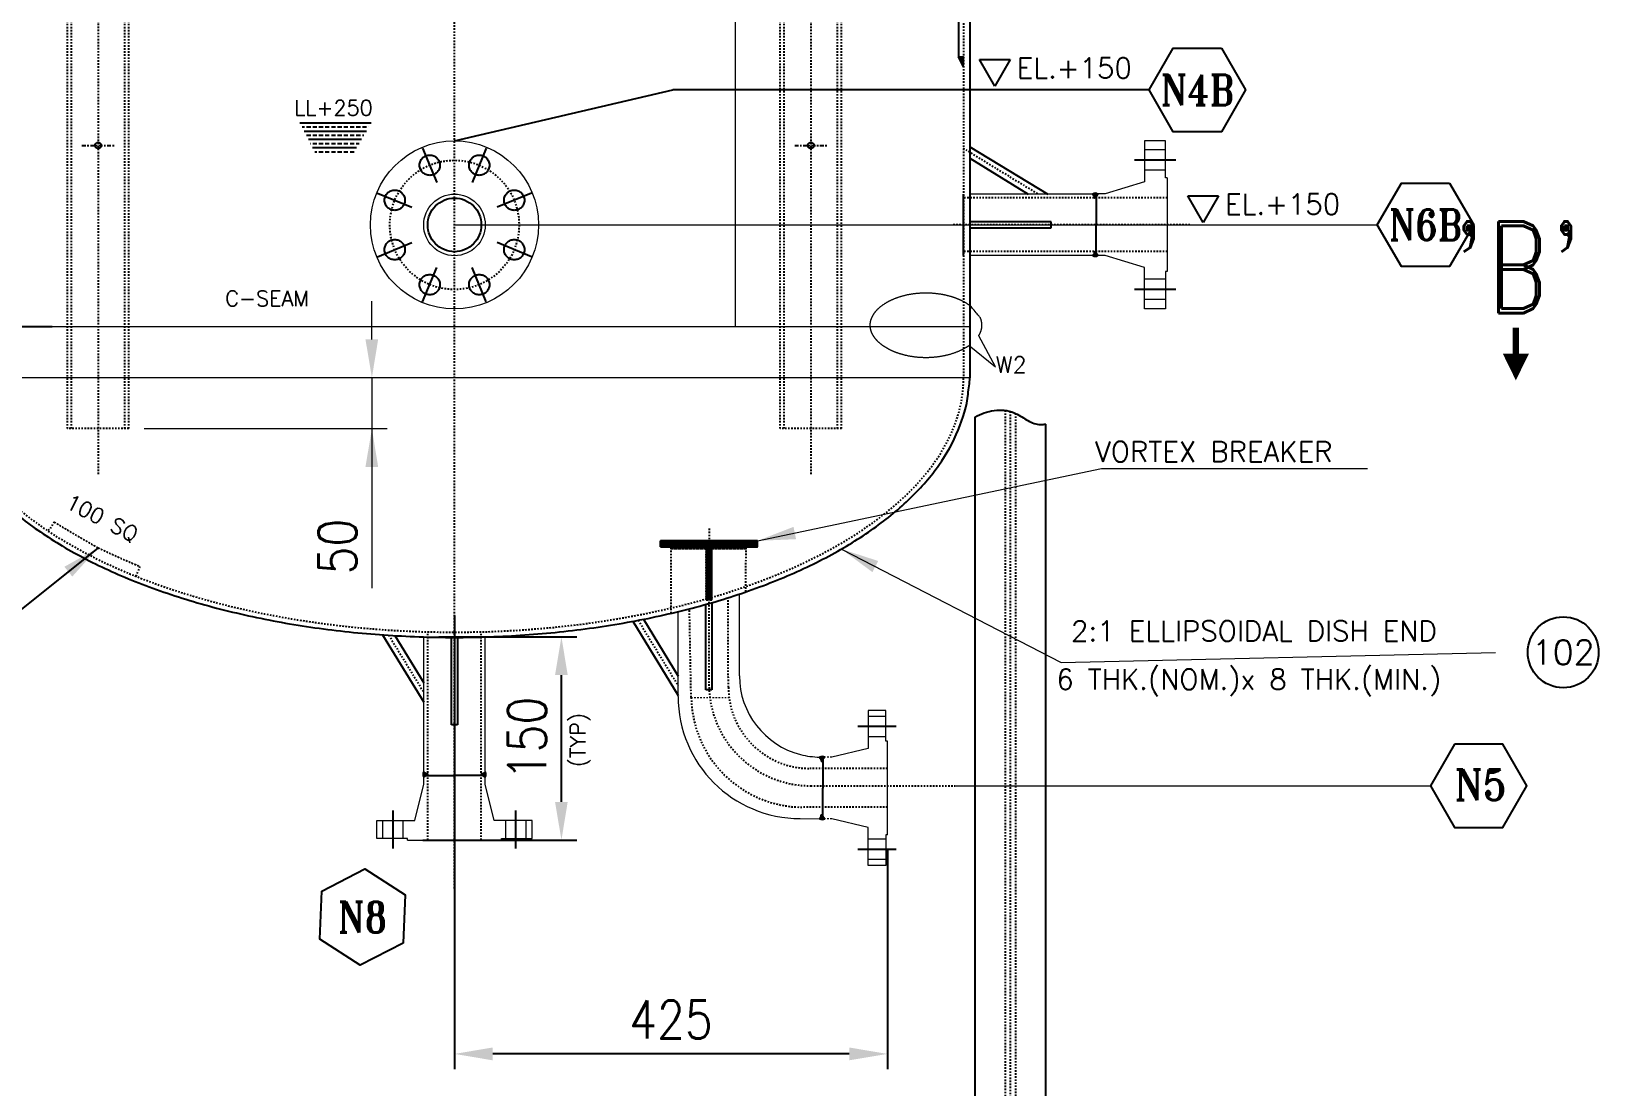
# Model space of a CAD drawing. Header units: inches. Extents: x -100737 to -99065, y -38026 to -37432.
# Drawn here: x -100606.1 to -100503.5, y -37690 to -37620.9 of the extents above; entities that cross this region are included whole.
import ezdxf
from ezdxf.enums import TextEntityAlignment as Align

# ---------------------------------------------------------------- set-up
doc = ezdxf.new("R2010")
doc.units = ezdxf.units.IN
doc.header["$LTSCALE"] = 200
doc.header["$MEASUREMENT"] = 0
for name, pattern in [('CENTER', [2, 1.25, -0.25, 0.25, -0.25]), ('CENTER2', [1.125, 0.75, -0.125, 0.125, -0.125]), ('DASHED', [0.75, 0.5, -0.25]), ('HIDDEN', [0.375, 0.25, -0.125]), ('PHANTOM2', [1.25, 0.625, -0.125, 0.125, -0.125, 0.125, -0.125])]:
    doc.linetypes.add(name, pattern=pattern)
for name, color, linetype, lineweight in [('1 (CEN)', 1, 'CENTER2', 9), ('AM_5', 3, 'Continuous', 15), ('EQUIPMENT', 4, 'Continuous', 13), ('Hidden Line', 3, 'HIDDEN', 9), ('OBJECT', 7, 'Continuous', 18), ('SEAM JOINT1', 4, 'SEAM', 13)]:
    doc.layers.add(name, color=color, linetype=linetype, lineweight=lineweight)
for name, color, linetype in [('CEN', 3, 'CENTER'), ('CENTER', 1, 'CENTER'), ('DIMENSION', 8, 'Continuous'), ('text', 3, 'Continuous'), ('WELD', 5, 'Continuous')]:
    doc.layers.add(name, color=color, linetype=linetype)
doc.styles.add('ROMAND', font='romand.shx', dxfattribs={"width": 0.8})
doc.styles.add('ROMANS', font='romans.shx', dxfattribs={"width": 0.85})
doc.styles.add('ROMANT', font='romant.shx')
doc.styles.add('RS', font='ROMANS.shx', dxfattribs={"width": 0.8})
doc.styles.get("Standard").update_dxf_attribs({"font": 'romans.shx'})
doc.linetypes.add('SEAM', pattern='A,2,["X",Standard,S=1,R=0,X=0,Y=-0.5],2', length=4)
doc.linetypes.add('SEAM LINE', pattern='A,0.5,-0.2,["X",Standard,S=0.1,R=0,X=-0.1,Y=-0.05],-0.2', length=0.9)
doc.dimstyles.new('VEP-8', dxfattribs={"dimscale": 0, "dimtxt": 2.5, "dimasz": 2.5, "dimexe": 1, "dimexo": 1, "dimgap": 1, "dimtad": 1, "dimdec": 0, "dimlfac": 15, "dimzin": 9, "dimdsep": 46, "dimtxsty": 'ROMANS', "dimcen": 0, "dimclrd": 256, "dimclre": 256, "dimclrt": 3, "dimadec": 0, "dimazin": 2, "dimtfac": 1, "dimtdec": 1, "dimtmove": 0, "dimatfit": 3, "dimfxl": 1, "dimlwd": -1, "dimlwe": -1, "dimarcsym": 1})
doc.dimstyles.new('VEP-8$0', dxfattribs={"dimscale": 0, "dimtxt": 2.5, "dimasz": 2.5, "dimexe": 1, "dimexo": 1, "dimgap": 1, "dimtad": 1, "dimdec": 0, "dimlfac": 15, "dimzin": 9, "dimdsep": 46, "dimtxsty": 'ROMANS', "dimcen": 0, "dimclrd": 256, "dimclre": 256, "dimclrt": 3, "dimadec": 0, "dimazin": 2, "dimtfac": 1, "dimtdec": 1, "dimtmove": 0, "dimatfit": 3, "dimfxl": 1, "dimlwd": -1, "dimlwe": -1, "dimarcsym": 1})
pattern_1 = [(45, (-570.097801, 8.116019), (-0.000883883476483, 0.000883883476483), [])]

# ---------------------------------------------------------------- blocks, each defined once
blk = doc.blocks.new('A$C32f367a6')
at = {"layer": 'text'}
for p, q in [((-18.1, 31.4), (18.1, 31.4)), ((0, 0), (-18.1, 31.4)), ((18.1, 31.4), (0, 0))]:
    blk.add_line(p, q, dxfattribs=at)
blk = doc.blocks.new('*D106')
at = {"layer": 'Defpoints', "color": 0, "transparency": 16777216}
for p in [(-100580.38, -37660.51), (-100571.36, -37660.51), (-100581.43, -37673.81)]:
    blk.add_point(p, dxfattribs=at)
at = {"layer": 'DIMENSION', "transparency": 16777216}
for p, q in [((-100579.38, -37660.51), (-100570.36, -37660.51)), ((-100571.36, -37671.31), (-100571.36, -37663.01)), ((-100580.43, -37673.81), (-100570.36, -37673.81))]:
    blk.add_line(p, q, dxfattribs=at)
for points in [[(-100570.95, -37663.01), (-100571.78, -37663.01), (-100571.36, -37660.51)], [(-100571.78, -37671.31), (-100570.95, -37671.31), (-100571.36, -37673.81)]]:
    blk.add_solid(points, dxfattribs=at)
at = {"layer": 'DIMENSION', "color": 3, "linetype": 'DASHED', "ltscale": 10, "transparency": 16777216, "insert": (-100573.61, -37667.16), "char_height": 2.5, "attachment_point": 5, "rotation": 90, "style": 'ROMANS', "bg_fill": 3, "box_fill_scale": 1.25, "bg_fill_color": 256, "bg_fill_true_color": 13158600, "bg_fill_transparency": 0}
blk.add_mtext('150', dxfattribs=at)
blk = doc.blocks.new('*U43')
at = {"layer": 'DIMENSION', "linetype": 'DASHED', "ltscale": 10}
h = blk.add_hatch(dxfattribs=at)
h.set_pattern_fill('ANSI31', color=256, scale=0.01, angle=89.9808)
h.set_pattern_definition([(134.9808394795, (-37629.4250236, 100004.273062), (-0.000884179010212, -0.000883587843907), [])])
h.paths.add_polyline_path([(0, -0.09, 1), (0.03, -0.09), (0.03, 0), (0, 0)])
h.paths.add_polyline_path([(0.03, 0.25, 1), (0, 0.25), (0, 0.16), (0.03, 0.16)])
at = {"layer": 'DIMENSION', "color": 0, "linetype": 'DASHED', "ltscale": 10}
for p, q in [((0, 0.25), (0, 0.16)), ((0, 0), (0, -0.09)), ((0.03, 0.16), (0.03, 0.25)), ((0.03, -0.09), (0.03, 0))]:
    blk.add_line(p, q, dxfattribs=at)
for centre, start, end in [((0.02, 0.25), 359.9808, 179.9808), ((0.02, -0.09), 179.9808, 359.9808)]:
    blk.add_arc(centre, 0.0167, start, end, dxfattribs=at)
blk = doc.blocks.new('*U45')
at = {"layer": 'DIMENSION', "color": 0, "linetype": 'ByBlock', "lineweight": -2, "rotation": 270.0191605204988}
for p in [(-100561.78, -37654.75), (-100561.78, -37654.8), (-100561.78, -37654.85), (-100561.78, -37654.9), (-100561.78, -37654.95), (-100561.78, -37655), (-100561.78, -37655.05), (-100561.78, -37655.1), (-100561.78, -37655.15), (-100561.78, -37655.2), (-100561.78, -37655.25), (-100561.78, -37655.3), (-100561.78, -37655.35), (-100561.78, -37655.4), (-100561.78, -37655.45), (-100561.78, -37655.5), (-100561.78, -37655.55), (-100561.78, -37655.6), (-100561.78, -37655.65), (-100561.78, -37655.7), (-100561.78, -37655.75), (-100561.78, -37655.8), (-100561.78, -37655.85), (-100561.78, -37655.9), (-100561.78, -37655.95), (-100561.78, -37656), (-100561.78, -37656.05), (-100561.78, -37656.1), (-100561.78, -37656.15), (-100561.78, -37656.2), (-100561.78, -37656.25), (-100561.78, -37656.3), (-100561.78, -37656.35), (-100561.78, -37656.4), (-100561.78, -37656.45), (-100561.78, -37656.5), (-100561.78, -37656.55), (-100561.78, -37656.6), (-100561.78, -37656.65), (-100561.78, -37656.7), (-100561.78, -37656.75), (-100561.78, -37656.8), (-100561.78, -37656.85), (-100561.78, -37656.9), (-100561.78, -37656.95), (-100561.78, -37657), (-100561.78, -37657.05), (-100561.78, -37657.1), (-100561.78, -37657.15), (-100561.78, -37657.2), (-100561.78, -37657.25), (-100561.78, -37657.3), (-100561.78, -37657.35), (-100561.78, -37657.4), (-100561.78, -37657.45), (-100561.78, -37657.5), (-100561.78, -37657.55), (-100561.78, -37657.6), (-100561.78, -37657.65), (-100561.78, -37657.7), (-100561.78, -37657.75), (-100561.78, -37657.8), (-100561.78, -37657.85), (-100561.78, -37657.9), (-100561.78, -37657.95), (-100561.78, -37658), (-100561.78, -37658.05)]:
    blk.add_blockref('*U43', p, dxfattribs=at)
at = {"layer": 'DIMENSION', "color": 0, "linetype": 'ByBlock', "lineweight": -2, "transparency": 16777216, "rotation": 270.0191605204988}
for p in [(-100561.78, -37654.8), (-100561.78, -37654.85), (-100561.78, -37654.9), (-100561.78, -37654.95), (-100561.78, -37655), (-100561.78, -37655.05), (-100561.78, -37655.1), (-100561.78, -37655.15), (-100561.78, -37655.2), (-100561.78, -37655.25), (-100561.78, -37655.3), (-100561.78, -37655.35), (-100561.78, -37655.4), (-100561.78, -37655.45), (-100561.78, -37655.5), (-100561.78, -37655.55), (-100561.78, -37655.6), (-100561.78, -37655.65), (-100561.78, -37655.7), (-100561.78, -37655.75), (-100561.78, -37655.8), (-100561.78, -37655.85), (-100561.78, -37655.9), (-100561.78, -37655.95), (-100561.78, -37656), (-100561.78, -37656.05), (-100561.78, -37656.1), (-100561.78, -37656.15), (-100561.78, -37656.2), (-100561.78, -37656.25), (-100561.78, -37656.3), (-100561.78, -37656.35), (-100561.78, -37656.4), (-100561.78, -37656.45), (-100561.78, -37656.5), (-100561.78, -37656.55), (-100561.78, -37656.6), (-100561.78, -37656.65), (-100561.78, -37656.7), (-100561.78, -37656.75), (-100561.78, -37656.8), (-100561.78, -37656.85), (-100561.78, -37656.9), (-100561.78, -37656.95), (-100561.78, -37657), (-100561.78, -37657.05), (-100561.78, -37657.1), (-100561.78, -37657.15), (-100561.78, -37657.2), (-100561.78, -37657.25), (-100561.78, -37657.3), (-100561.78, -37657.35), (-100561.78, -37657.4), (-100561.78, -37657.45), (-100561.78, -37657.5), (-100561.78, -37657.55), (-100561.78, -37657.6), (-100561.78, -37657.65), (-100561.78, -37657.7), (-100561.78, -37657.75), (-100561.78, -37657.8), (-100561.78, -37657.85), (-100561.78, -37657.9), (-100561.78, -37657.95), (-100561.78, -37658), (-100561.78, -37658.05)]:
    blk.add_blockref('*U43', p, dxfattribs=at)
blk = doc.blocks.new('*U42')
at = {"layer": 'DIMENSION', "linetype": 'DASHED', "ltscale": 10}
h = blk.add_hatch(dxfattribs=at)
h.set_pattern_fill('ANSI31', color=256, scale=0.01)
h.set_pattern_definition([(45, (99994.072957, 37662.7394735), (-0.000883883476483, 0.000883883476483), [])])
h.paths.add_polyline_path([(0.03, -0.09), (0.03, 0), (0, 0), (0, -0.09, 1)])
h.paths.add_polyline_path([(5.38, 8.68), (11.08, 8.68), (11.08, 4.93), (5.38, 4.93)], flags=9)
at = {"layer": 'DIMENSION', "color": 0, "linetype": 'DASHED', "ltscale": 10}
for p, q in [((0, 0), (0, -0.09)), ((0.03, -0.09), (0.03, 0))]:
    blk.add_line(p, q, dxfattribs=at)
blk.add_arc((0.02, -0.09), 0.0167, 180, 0, dxfattribs=at)
blk = doc.blocks.new('*U44')
at = {"layer": 'DIMENSION', "color": 0, "linetype": 'ByBlock', "lineweight": -2}
for p in [(-100564.17, -37654.62), (-100564.11, -37654.62), (-100564.05, -37654.62), (-100563.99, -37654.62), (-100563.93, -37654.62), (-100563.87, -37654.62), (-100563.81, -37654.62), (-100563.75, -37654.62), (-100563.69, -37654.62), (-100563.63, -37654.62), (-100563.57, -37654.62), (-100563.51, -37654.62), (-100563.45, -37654.62), (-100563.39, -37654.62), (-100563.33, -37654.62), (-100563.27, -37654.62), (-100563.21, -37654.62), (-100563.15, -37654.62), (-100563.09, -37654.62), (-100563.03, -37654.62), (-100562.97, -37654.62), (-100562.91, -37654.62), (-100562.85, -37654.62), (-100562.79, -37654.62), (-100562.73, -37654.62), (-100562.67, -37654.62), (-100562.61, -37654.62), (-100562.55, -37654.62), (-100562.49, -37654.62), (-100562.43, -37654.62), (-100562.37, -37654.62), (-100562.31, -37654.62), (-100562.25, -37654.62), (-100562.19, -37654.62), (-100562.13, -37654.62), (-100562.07, -37654.62), (-100562.01, -37654.62), (-100561.95, -37654.62), (-100561.89, -37654.62), (-100561.83, -37654.62), (-100561.77, -37654.62), (-100561.71, -37654.62), (-100561.65, -37654.62), (-100561.59, -37654.62), (-100561.53, -37654.62), (-100561.47, -37654.62), (-100561.41, -37654.62), (-100561.35, -37654.62), (-100561.29, -37654.62), (-100561.23, -37654.62), (-100561.17, -37654.62), (-100561.11, -37654.62), (-100561.05, -37654.62), (-100560.99, -37654.62), (-100560.93, -37654.62), (-100560.87, -37654.62), (-100560.81, -37654.62), (-100560.75, -37654.62), (-100560.69, -37654.62), (-100560.63, -37654.62), (-100560.57, -37654.62), (-100560.51, -37654.62), (-100560.45, -37654.62), (-100560.39, -37654.62), (-100560.33, -37654.62), (-100560.27, -37654.62), (-100560.21, -37654.62), (-100560.15, -37654.62), (-100560.09, -37654.62), (-100560.03, -37654.62), (-100559.97, -37654.62), (-100559.91, -37654.62), (-100559.85, -37654.62), (-100559.79, -37654.62), (-100559.73, -37654.62), (-100559.67, -37654.62), (-100559.61, -37654.62), (-100559.55, -37654.62), (-100559.49, -37654.62), (-100559.43, -37654.62), (-100559.37, -37654.62), (-100559.31, -37654.62)]:
    blk.add_blockref('*U42', p, dxfattribs=at)
at = {"layer": 'DIMENSION', "color": 0, "linetype": 'ByBlock', "lineweight": -2, "transparency": 16777216}
for p in [(-100564.11, -37654.62), (-100564.05, -37654.62), (-100563.99, -37654.62), (-100563.93, -37654.62), (-100563.87, -37654.62), (-100563.81, -37654.62), (-100563.75, -37654.62), (-100563.69, -37654.62), (-100563.63, -37654.62), (-100563.57, -37654.62), (-100563.51, -37654.62), (-100563.45, -37654.62), (-100563.39, -37654.62), (-100563.33, -37654.62), (-100563.27, -37654.62), (-100563.21, -37654.62), (-100563.15, -37654.62), (-100563.09, -37654.62), (-100563.03, -37654.62), (-100562.97, -37654.62), (-100562.91, -37654.62), (-100562.85, -37654.62), (-100562.79, -37654.62), (-100562.73, -37654.62), (-100562.67, -37654.62), (-100562.61, -37654.62), (-100562.55, -37654.62), (-100562.49, -37654.62), (-100562.43, -37654.62), (-100562.37, -37654.62), (-100562.31, -37654.62), (-100562.25, -37654.62), (-100562.19, -37654.62), (-100562.13, -37654.62), (-100562.07, -37654.62), (-100562.01, -37654.62), (-100561.95, -37654.62), (-100561.89, -37654.62), (-100561.83, -37654.62), (-100561.77, -37654.62), (-100561.71, -37654.62), (-100561.65, -37654.62), (-100561.59, -37654.62), (-100561.53, -37654.62), (-100561.47, -37654.62), (-100561.41, -37654.62), (-100561.35, -37654.62), (-100561.29, -37654.62), (-100561.23, -37654.62), (-100561.17, -37654.62), (-100561.11, -37654.62), (-100561.05, -37654.62), (-100560.99, -37654.62), (-100560.93, -37654.62), (-100560.87, -37654.62), (-100560.81, -37654.62), (-100560.75, -37654.62), (-100560.69, -37654.62), (-100560.63, -37654.62), (-100560.57, -37654.62), (-100560.51, -37654.62), (-100560.45, -37654.62), (-100560.39, -37654.62), (-100560.33, -37654.62), (-100560.27, -37654.62), (-100560.21, -37654.62), (-100560.15, -37654.62), (-100560.09, -37654.62), (-100560.03, -37654.62), (-100559.97, -37654.62), (-100559.91, -37654.62), (-100559.85, -37654.62), (-100559.79, -37654.62), (-100559.73, -37654.62), (-100559.67, -37654.62), (-100559.61, -37654.62), (-100559.55, -37654.62), (-100559.49, -37654.62), (-100559.43, -37654.62), (-100559.37, -37654.62), (-100559.31, -37654.62)]:
    blk.add_blockref('*U42', p, dxfattribs=at)
blk = doc.blocks.new('*U137')
at = {"layer": 'DIMENSION', "color": 2, "linetype": 'DASHED'}
for p, q in [((-81.75, 0), (-45.25, 0)), ((81.75, 0), (45.25, 0))]:
    blk.add_line(p, q, dxfattribs=at)
at = {"layer": 'DIMENSION', "color": 7, "linetype": 'DASHED'}
for centre in [(-63.5, 0), (63.5, 0)]:
    blk.add_circle(centre, 10, dxfattribs=at)
blk = doc.blocks.new('*U136')
at = {"layer": 'CENTER', "color": 0, "linetype": 'ByBlock', "lineweight": -2}
for rotation in [90, 270, 90, 270, 45, 135, 225, 315, 45, 135, 225, 315, 180, 180]:
    blk.add_blockref('*U137', (-33663.9, -17081.4), dxfattribs=dict(at, rotation=rotation))
at = {"layer": 'CENTER', "color": 0, "linetype": 'ByBlock', "lineweight": -2, "transparency": 16777216}
for rotation in [90, 270, 45, 135, 225, 315, 180]:
    blk.add_blockref('*U137', (-33663.9, -17081.4), dxfattribs=dict(at, rotation=rotation))
at = {"layer": 'CENTER', "color": 0, "linetype": 'ByBlock', "lineweight": -2}
blk.add_blockref('*U137', (-33663.9, -17081.4), dxfattribs=at)
blk = doc.blocks.new('*D206')
at = {"layer": 'AM_5', "color": 8, "transparency": 16777216}
for p, q in [((-100583.77, -37641.04), (-100583.77, -37638.54)), ((-100598.69, -37643.54), (-100582.77, -37643.54)), ((-100583.77, -37643.54), (-100583.77, -37646.88)), ((-100598.69, -37646.88), (-100582.77, -37646.88)), ((-100583.77, -37646.88), (-100583.77, -37657.32)), ((-100583.77, -37649.38), (-100583.77, -37651.88))]:
    blk.add_line(p, q, dxfattribs=at)
for points in [[(-100584.19, -37641.04), (-100583.36, -37641.04), (-100583.77, -37643.54)], [(-100583.36, -37649.38), (-100584.19, -37649.38), (-100583.77, -37646.88)]]:
    blk.add_solid(points, dxfattribs=at)
at = {"layer": 'Defpoints', "color": 0, "transparency": 16777216}
for p in [(-100599.69, -37643.54), (-100599.69, -37646.88), (-100583.77, -37646.88)]:
    blk.add_point(p, dxfattribs=at)
at = {"layer": 'AM_5', "color": 3, "linetype": 'DASHED', "ltscale": 10, "transparency": 16777216, "insert": (-100586.02, -37654.6), "char_height": 2.5, "attachment_point": 5, "rotation": 90, "style": 'ROMANS'}
blk.add_mtext('50', dxfattribs=at)
blk = doc.blocks.new('*D220')
at = {"layer": 'Defpoints', "color": 0, "transparency": 16777216}
for p in [(-100672.33, -37510.74), (-100603.71, -37510.74), (-100603.71, -37640.21)]:
    blk.add_point(p, dxfattribs=at)
at = {"layer": 'DIMENSION', "ltscale": 10, "transparency": 16777216}
for p, q in [((-100604.71, -37510.74), (-100673.33, -37510.74)), ((-100672.33, -37637.71), (-100672.33, -37513.24)), ((-100604.71, -37640.21), (-100673.33, -37640.21))]:
    blk.add_line(p, q, dxfattribs=at)
at = {"layer": 'DIMENSION', "transparency": 16777216}
for points in [[(-100671.91, -37513.24), (-100672.74, -37513.24), (-100672.33, -37510.74)], [(-100672.74, -37637.71), (-100671.91, -37637.71), (-100672.33, -37640.21)]]:
    blk.add_solid(points, dxfattribs=at)
at = {"layer": 'DIMENSION', "color": 3, "linetype": 'DASHED', "ltscale": 10, "transparency": 16777216, "insert": (-100674.58, -37575.48), "char_height": 2.5, "attachment_point": 5, "rotation": 90, "style": 'ROMANS'}
blk.add_mtext('1942', dxfattribs=at)
blk = doc.blocks.new('*D222')
at = {"layer": 'Defpoints', "color": 0, "transparency": 16777216}
for p in [(-100578.36, -37658.12), (-100550.02, -37673.47), (-100578.36, -37687.81)]:
    blk.add_point(p, dxfattribs=at)
at = {"layer": 'DIMENSION', "ltscale": 10, "transparency": 16777216}
for p, q in [((-100578.36, -37659.12), (-100578.36, -37688.81)), ((-100550.02, -37674.47), (-100550.02, -37688.81)), ((-100552.52, -37687.81), (-100575.86, -37687.81))]:
    blk.add_line(p, q, dxfattribs=at)
at = {"layer": 'DIMENSION', "transparency": 16777216}
for points in [[(-100575.86, -37687.39), (-100575.86, -37688.23), (-100578.36, -37687.81)], [(-100552.52, -37688.23), (-100552.52, -37687.39), (-100550.02, -37687.81)]]:
    blk.add_solid(points, dxfattribs=at)
at = {"layer": 'DIMENSION', "color": 3, "linetype": 'DASHED', "ltscale": 10, "transparency": 16777216, "insert": (-100564.19, -37685.56), "char_height": 2.5, "attachment_point": 5, "style": 'ROMANS'}
blk.add_mtext('425', dxfattribs=at)

msp = doc.modelspace()

# ---------------------------------------------------------------- hatches: boundary and pattern name
at = {"layer": 'DIMENSION', "linetype": 'DASHED'}
h = msp.add_hatch(dxfattribs=at)
h.set_pattern_fill('BRASS', scale=2.170716)
h.set_pattern_definition([(0, (-98545.6773, -36470.40715), (0, 0.54267896), []), (0, (-98545.6773, -36470.1358), (0, 0.54267896), [0.27133948, -0.13566974])])
h.paths.add_polyline_path([(-100587.463, -37628.844), (-100588.614, -37626.605), (-100583.662, -37626.606), (-100584.983, -37628.844)])
h = msp.add_hatch(dxfattribs=at)
h.set_pattern_fill('ANSI37', color=5, scale=0.033333, angle=180)
h.set_pattern_definition([(225, (0, 0), (0.00294627825494, -0.00294627825494), []), (315, (0, 0), (0.00294627825494, 0.00294627825494), [])])
h.paths.add_polyline_path([(-100536.232, -37631.521, 0.279062), (-100536.567, -37631.521), (-100536.45, -37631.674), (-100536.45, -37631.781), (-100536.35, -37631.781), (-100536.35, -37631.674)])
h.paths.add_polyline_path([(-100536.567, -37635.547, 0.279062), (-100536.232, -37635.547), (-100536.35, -37635.394), (-100536.35, -37635.287), (-100536.45, -37635.287), (-100536.45, -37635.394)])
at = {"layer": 'DIMENSION', "linetype": 'DASHED', "ltscale": 10}
h = msp.add_hatch(dxfattribs=at)
h.set_pattern_fill('ANSI31', color=256, scale=0.01)
h.set_pattern_definition(pattern_1)
h.paths.add_polyline_path([(-100564.864, -37654.623), (-100558.529, -37654.623), (-100558.529, -37654.226), (-100564.864, -37654.226)])
h = msp.add_hatch(dxfattribs=at)
h.set_pattern_fill('ANSI31', color=256, scale=0.01)
h.set_pattern_definition(pattern_1)
h.paths.add_polyline_path([(-100561.619, -37654.75), (-100561.781, -37654.75), (-100561.78, -37658.053), (-100561.78, -37658.083), (-100561.618, -37658.083), (-100561.618, -37658.053), (-100561.619, -37658.053)])
at = {"layer": 'DIMENSION', "linetype": 'DASHED'}
h = msp.add_hatch(dxfattribs=at)
h.set_pattern_fill('ANSI37', color=5, scale=0.033333, angle=180)
h.set_pattern_definition([(225, (-2579.9276488, 145.5458872), (0.00294627825494, -0.00294627825494), []), (315, (-2579.9276488, 145.5458872), (0.00294627825494, 0.00294627825494), [])])
h.paths.add_polyline_path([(-100554.248, -37668.545), (-100554.131, -37668.391, -0.0119419), (-100554.458, -37668.387, 0.0073453), (-100554.466, -37668.391), (-100554.348, -37668.545), (-100554.348, -37668.651), (-100554.248, -37668.651)])
h.paths.add_polyline_path([(-100554.131, -37668.391, 0.2711609), (-100554.458, -37668.387, 0.0119419)])
h.paths.add_polyline_path([(-100554.466, -37672.418, 0.279062), (-100554.131, -37672.418), (-100554.464, -37672.415)])
h.paths.add_polyline_path([(-100554.131, -37672.418), (-100554.248, -37672.265), (-100554.248, -37672.158), (-100554.348, -37672.158), (-100554.348, -37672.265), (-100554.464, -37672.415)])
at = {"layer": 'WELD'}
h = msp.add_hatch(dxfattribs=at)
h.set_pattern_fill('ANSI37', color=256, scale=0.333333, angle=179.99719)
h.set_pattern_definition([(45, (-98544.770456, -36058.29855), (-0.02946278255, 0.02946278255), []), (135, (-98544.770456, -36058.29855), (-0.02946278255, -0.02946278255), [])])
h.paths.add_polyline_path([(-100545.365, -37622.545), (-100545.032, -37623.19), (-100545.032, -37622.545)])

# ---------------------------------------------------------------- linework, layer by layer
for p, q in [((-100544.63, -37510.277), (-100544.63, -37643.543)), ((-100545.032, -37623.19), (-100545.365, -37622.545)), ((-100544.296, -37646.119), (-100544.296, -37722.438)), ((-100539.653, -37722.438), (-100539.653, -37646.584))]:
    msp.add_line(p, q)
at = {"color": 0}
for p, q in [((-100545.03, -37635.547, -2.683), (-100545.03, -37631.521, -2.683)), ((-100536.567, -37631.521, -2.683), (-100536.45, -37631.674, -2.683)), ((-100536.231, -37631.519, -2.683), (-100536.35, -37631.674, -2.683)), ((-100536.232, -37631.521, -2.683), (-100536.35, -37631.674, -2.683)), ((-100536.45, -37631.674, -2.683), (-100536.45, -37631.781, -2.683)), ((-100536.35, -37631.674, -2.683), (-100536.35, -37631.781, -2.683)), ((-100536.35, -37631.674, -2.683), (-100536.35, -37631.781, -2.683)), ((-100536.35, -37631.781, -2.683), (-100536.35, -37633.534, -2.683)), ((-100536.35, -37635.287, -2.683), (-100536.35, -37633.534, -2.683)), ((-100536.567, -37635.547, -2.683), (-100536.45, -37635.394, -2.683)), ((-100536.45, -37635.394, -2.683), (-100536.45, -37635.287, -2.683)), ((-100536.35, -37635.394, -2.683), (-100536.35, -37635.287, -2.683)), ((-100536.35, -37635.394, -2.683), (-100536.35, -37635.287, -2.683)), ((-100536.232, -37635.547, -2.683), (-100536.35, -37635.394, -2.683)), ((-100536.231, -37635.549, -2.683), (-100536.35, -37635.394, -2.683)), ((-100554.466, -37668.391), (-100554.348, -37668.545)), ((-100554.466, -37668.391), (-100554.348, -37668.545)), ((-100554.348, -37668.545), (-100554.348, -37668.651)), ((-100554.348, -37668.545), (-100554.348, -37668.651)), ((-100554.131, -37668.391), (-100554.248, -37668.545)), ((-100554.131, -37668.391), (-100554.248, -37668.545)), ((-100554.248, -37668.545), (-100554.248, -37668.651)), ((-100554.248, -37668.545), (-100554.248, -37668.651)), ((-100580.376, -37669.358), (-100580.223, -37669.476)), ((-100580.376, -37669.693), (-100580.223, -37669.576)), ((-100580.223, -37669.476), (-100580.116, -37669.476)), ((-100580.223, -37669.576), (-100580.116, -37669.576)), ((-100580.116, -37669.576), (-100578.363, -37669.576)), ((-100576.61, -37669.576), (-100578.363, -37669.576)), ((-100576.503, -37669.476), (-100576.61, -37669.476)), ((-100576.503, -37669.576), (-100576.61, -37669.576)), ((-100576.35, -37669.358), (-100576.503, -37669.476)), ((-100576.35, -37669.693), (-100576.503, -37669.576)), ((-100554.248, -37668.651), (-100554.248, -37670.405)), ((-100554.248, -37668.651), (-100554.248, -37670.405)), ((-100554.248, -37672.158), (-100554.248, -37670.405)), ((-100554.248, -37672.158), (-100554.248, -37670.405)), ((-100554.466, -37672.418), (-100554.348, -37672.265)), ((-100554.348, -37672.265), (-100554.348, -37672.158)), ((-100554.248, -37672.265), (-100554.248, -37672.158)), ((-100554.131, -37672.418), (-100554.248, -37672.265))]:
    msp.add_line(p, q, dxfattribs=at)
for points in [[(-100528.143, -37621.976), (-100526.565, -37624.71), (-100528.143, -37627.444), (-100531.3, -37627.444), (-100532.878, -37624.71), (-100532.878, -37624.71), (-100531.3, -37621.976)], [(-100512.889, -37667.531), (-100514.468, -37670.265), (-100512.889, -37672.999), (-100509.733, -37672.999), (-100508.154, -37670.265), (-100509.733, -37667.531)], [(-100581.725, -37680.552), (-100584.527, -37682.006), (-100587.187, -37680.306), (-100587.045, -37677.153), (-100584.243, -37675.699), (-100581.583, -37677.398)]]:
    msp.add_lwpolyline(points, close=True)
at = {"elevation": 2.683}
msp.add_lwpolyline([(-100513.208, -37630.8), (-100511.63, -37633.534), (-100513.208, -37636.268), (-100516.365, -37636.268), (-100517.943, -37633.534), (-100516.365, -37630.8)], close=True, dxfattribs=at)
at = {"color": 0}
for centre, start, end in [((-100536.4, -37631.798, -2.683), 58.8152, 121.1848), ((-100536.4, -37635.27, -2.683), 238.8152, 301.1848), ((-100554.298, -37668.668), 58.8152, 121.1848), ((-100554.298, -37668.668), 58.8152, 121.1848), ((-100580.099, -37669.526), 148.8152, 211.1848), ((-100576.627, -37669.526), 328.8152, 31.1848), ((-100554.298, -37672.141), 238.8152, 301.1848)]:
    msp.add_arc(centre, 0.324, start, end, dxfattribs=at)
msp.add_open_spline([(-100612.096, -37643.543), (-100612.119, -37644.07), (-100612.05, -37644.596), (-100611.847, -37645.643), (-100611.696, -37646.163), (-100611.17, -37647.458), (-100610.776, -37648.225), (-100609.785, -37649.72), (-100609.188, -37650.447), (-100607.805, -37651.85), (-100607.019, -37652.525), (-100605.272, -37653.812), (-100604.312, -37654.424), (-100602.235, -37655.575), (-100601.119, -37656.114), (-100598.751, -37657.109), (-100597.499, -37657.565), (-100594.884, -37658.386), (-100593.521, -37658.751), (-100590.708, -37659.384), (-100589.258, -37659.652), (-100586.299, -37660.085), (-100584.791, -37660.25), (-100581.742, -37660.476), (-100580.202, -37660.536), (-100577.121, -37660.55), (-100575.58, -37660.503), (-100572.524, -37660.305), (-100571.009, -37660.153), (-100568.036, -37659.746), (-100566.577, -37659.491), (-100563.742, -37658.884), (-100562.366, -37658.531), (-100559.723, -37657.733), (-100558.455, -37657.289), (-100556.053, -37656.315), (-100554.918, -37655.787), (-100552.801, -37654.655), (-100551.819, -37654.052), (-100550.028, -37652.781), (-100549.218, -37652.113), (-100547.786, -37650.725), (-100547.164, -37650.003), (-100546.121, -37648.519), (-100545.7, -37647.757), (-100545.07, -37646.203), (-100544.811, -37645.394), (-100544.705, -37644.264), (-100544.61, -37643.902), (-100544.63, -37643.543)], degree=3, knots=[6.2831853, 6.2831853, 6.2831853, 6.2831853, 6.3742748, 6.3742748, 6.4653643, 6.4653643, 6.6033343, 6.6033343, 6.7413042, 6.7413042, 6.8792741, 6.8792741, 7.0172441, 7.0172441, 7.155214, 7.155214, 7.293184, 7.293184, 7.4311539, 7.4311539, 7.5691238, 7.5691238, 7.7070938, 7.7070938, 7.8450637, 7.8450637, 7.9830337, 7.9830337, 8.1210036, 8.1210036, 8.2589735, 8.2589735, 8.3969435, 8.3969435, 8.5349134, 8.5349134, 8.6728833, 8.6728833, 8.8108533, 8.8108533, 8.9488232, 8.9488232, 9.0867932, 9.0867932, 9.2247631, 9.2247631, 9.362733, 9.362733, 9.424778, 9.424778, 9.424778, 9.424778])
at = {"layer": '1 (CEN)'}
for p, q in [((-100578.363, -37633.542), (-100517.943, -37633.534, 2.683)), ((-100544.63, -37643.543), (-100612.096, -37643.543)), ((-100545.601, -37670.265), (-100514.468, -37670.265))]:
    msp.add_line(p, q, dxfattribs=at)
at = {"layer": 'CEN', "color": 2, "linetype": 'CENTER'}
for p, q in [((-100531.136, -37629.301, -2.683), (-100533.843, -37629.301, -2.683)), ((-100531.136, -37637.767, -2.683), (-100533.843, -37637.767, -2.683)), ((-100549.455, -37666.385), (-100551.952, -37666.385)), ((-100582.383, -37674.369), (-100582.383, -37671.872)), ((-100574.343, -37674.369), (-100574.343, -37671.872)), ((-100549.455, -37674.425), (-100551.952, -37674.425))]:
    msp.add_line(p, q, dxfattribs=at)
at = {"layer": 'CENTER', "linetype": 'CENTER', "ltscale": 0.0001}
for p, q in [((-100578.363, -37676.973), (-100578.363, -37510.743)), ((-100601.696, -37527.561), (-100601.696, -37649.876)), ((-100555.03, -37527.561), (-100555.03, -37649.876)), ((-100545.064, -37628.518, -2.683), (-100540.152, -37631.521, -2.683)), ((-100530.21, -37633.534, -2.683), (-100545.781, -37633.534, -2.683)), ((-100541.975, -37645.753), (-100541.975, -37722.438)), ((-100561.696, -37653.423), (-100561.706, -37663.61)), ((-100566.337, -37659.427), (-100563.717, -37663.713)), ((-100582.665, -37660.405), (-100580.376, -37664.149)), ((-100555.04, -37670.265), (-100545.601, -37670.265))]:
    msp.add_line(p, q, dxfattribs=at)
at = {"layer": 'CENTER'}
for p in [(-100578.363, -37628.039), (-100532.878, -37624.71)]:
    msp.add_line(p, (-100564.058, -37624.71), dxfattribs=at)
at = {"layer": 'CENTER', "linetype": 'CENTER', "ltscale": 0.001}
for p, q in [((-100602.753, -37628.343), (-100600.64, -37628.343)), ((-100556.086, -37628.343), (-100553.973, -37628.343))]:
    msp.add_line(p, q, dxfattribs=at)
at = {"layer": 'CENTER', "color": 6, "linetype": 'CENTER', "ltscale": 0.0001}
msp.add_circle((-100578.363, -37633.542), 4.233, dxfattribs=at)
at = {"layer": 'CENTER', "linetype": 'CENTER', "ltscale": 0.0001}
msp.add_arc((-100555.039, -37663.598), 6.667, 180.10233, 269.99809, dxfattribs=at)
at = {"layer": 'DIMENSION', "linetype": 'DASHED', "ltscale": 0.0001}
for p, q in [((-100545.03, -37510.743), (-100545.03, -37643.543)), ((-100603.707, -37646.876), (-100603.71, -37527.561)), ((-100603.446, -37646.876), (-100603.449, -37527.561)), ((-100599.946, -37646.876), (-100599.946, -37527.561)), ((-100599.686, -37646.876), (-100599.683, -37527.561)), ((-100557.041, -37646.876), (-100557.041, -37527.561)), ((-100556.78, -37646.876), (-100556.782, -37527.561)), ((-100553.279, -37646.876), (-100553.279, -37527.561)), ((-100553.019, -37646.876), (-100553.016, -37527.561)), ((-100604.568, -37652.989), (-100604.964, -37653.587)), ((-100598.964, -37655.894), (-100599.224, -37656.542))]:
    msp.add_line(p, q, dxfattribs=at)
at = {"layer": 'DIMENSION', "color": 7, "linetype": 'DASHED'}
for p, q in [((-100545.365, -37616.878), (-100545.365, -37622.545)), ((-100545.365, -37622.545), (-100545.032, -37622.545)), ((-100545.365, -37622.545), (-100545.032, -37622.545)), ((-100544.63, -37628.441, -2.683), (-100539.505, -37631.521, -2.683)), ((-100544.63, -37629.175, -2.683), (-100540.798, -37631.521, -2.683)), ((-100545.03, -37633.534, -2.683), (-100545.03, -37633.334, -2.683)), ((-100543.363, -37633.334, -2.683), (-100544.63, -37633.334, -2.683)), ((-100539.296, -37633.334, -2.683), (-100543.363, -37633.334, -2.683)), ((-100539.296, -37633.734, -2.683), (-100539.296, -37633.334, -2.683)), ((-100544.63, -37633.734, -2.683), (-100543.363, -37633.734, -2.683)), ((-100543.363, -37633.734, -2.683), (-100539.296, -37633.734, -2.683)), ((-100561.781, -37654.75), (-100561.78, -37658.053)), ((-100561.619, -37658.053), (-100561.619, -37654.75)), ((-100561.51, -37658.27), (-100561.51, -37659.911)), ((-100561.91, -37659.911), (-100561.91, -37658.385)), ((-100566.687, -37659.493), (-100563.718, -37664.351)), ((-100565.988, -37659.359), (-100563.717, -37663.074)), ((-100561.91, -37663.977), (-100561.91, -37659.911)), ((-100561.51, -37659.911), (-100561.51, -37663.977)), ((-100583.073, -37660.377), (-100580.376, -37664.788)), ((-100582.259, -37660.43), (-100580.376, -37663.51)), ((-100578.563, -37662.21), (-100578.563, -37660.543)), ((-100578.363, -37660.543), (-100578.563, -37660.543)), ((-100578.363, -37660.543), (-100578.163, -37660.543)), ((-100578.163, -37660.543), (-100578.163, -37662.21)), ((-100578.563, -37666.277), (-100578.563, -37662.21)), ((-100578.163, -37662.21), (-100578.163, -37666.277)), ((-100561.51, -37663.977), (-100561.91, -37663.977)), ((-100578.163, -37666.277), (-100578.563, -37666.277))]:
    msp.add_line(p, q, dxfattribs=at)
at = {"layer": 'DIMENSION', "color": 7, "linetype": 'DASHED', "ltscale": 0.0001}
for p, q in [((-100531.696, -37631.781, -2.683), (-100545.03, -37631.781, -2.683)), ((-100531.696, -37635.287, -2.683), (-100545.03, -37635.287, -2.683)), ((-100542.308, -37645.685), (-100542.308, -37722.438)), ((-100541.641, -37645.876), (-100541.641, -37722.438)), ((-100560.432, -37663.809), (-100560.446, -37657.947)), ((-100562.869, -37664.47), (-100562.978, -37658.673)), ((-100580.116, -37673.809), (-100580.108, -37660.187)), ((-100576.61, -37673.809), (-100576.618, -37660.187)), ((-100550.015, -37669.129), (-100555.099, -37669.129)), ((-100550.015, -37671.667), (-100555.537, -37671.667))]:
    msp.add_line(p, q, dxfattribs=at)
at = {"layer": 'DIMENSION', "color": 7, "linetype": 'DASHED', "ltscale": 0.001}
for p, q in [((-100599.685, -37646.876), (-100603.707, -37646.876)), ((-100553.019, -37646.876), (-100557.041, -37646.876)), ((-100564.171, -37658.966), (-100564.171, -37654.623)), ((-100559.286, -37657.563), (-100559.273, -37654.623))]:
    msp.add_line(p, q, dxfattribs=at)
at = {"layer": 'DIMENSION', "color": 0, "linetype": 'DASHED', "ltscale": 10}
for p, q in [((-100564.864, -37654.623), (-100564.864, -37654.226)), ((-100564.864, -37654.226), (-100558.529, -37654.226)), ((-100564.171, -37654.623), (-100564.864, -37654.623)), ((-100564.137, -37654.623), (-100564.171, -37654.623)), ((-100561.781, -37654.783), (-100561.781, -37654.75)), ((-100561.781, -37654.75), (-100561.619, -37654.75)), ((-100561.619, -37654.75), (-100561.619, -37654.783)), ((-100559.273, -37654.623), (-100558.529, -37654.623)), ((-100558.529, -37654.623), (-100558.529, -37654.226)), ((-100561.78, -37658.053), (-100561.78, -37658.083)), ((-100561.618, -37658.083), (-100561.78, -37658.083)), ((-100561.619, -37658.053), (-100561.618, -37658.083)), ((-100554.348, -37668.651), (-100554.248, -37668.651)), ((-100554.348, -37672.158), (-100554.248, -37672.158))]:
    msp.add_line(p, q, dxfattribs=at)
at = {"layer": 'DIMENSION'}
msp.add_line((-100564.171, -37654.623), (-100559.26, -37654.623), dxfattribs=at)
at = {"layer": 'DIMENSION', "color": 0, "linetype": 'DASHED', "ltscale": 10}
for points in [[(-100564.864, -37654.623), (-100558.529, -37654.623), (-100558.529, -37654.226), (-100564.864, -37654.226)], [(-100561.781, -37654.75), (-100561.618, -37654.75), (-100561.618, -37658.083), (-100561.781, -37658.083)]]:
    msp.add_lwpolyline(points, close=True, dxfattribs=at)
at = {"layer": 'DIMENSION', "color": 0, "linetype": 'DASHED'}
for centre in [(-100601.696, -37628.343), (-100555.03, -37628.343)]:
    msp.add_circle(centre, 0.2, dxfattribs=at)
at = {"layer": 'DIMENSION', "color": 7, "linetype": 'DASHED'}
msp.add_circle((-100578.363, -37633.542), 1.753, dxfattribs=at)
at = {"layer": 'DIMENSION', "color": 7, "linetype": 'DASHED', "ltscale": 0.0001}
for centre, radius, start in [((-100555.099, -37663.796), 5.333, 180.13681), ((-100555.537, -37664.333), 7.333, 181.06914)]:
    msp.add_arc(centre, radius, start, 270, dxfattribs=at)
at = {"layer": 'DIMENSION', "linetype": 'DASHED', "ltscale": 0.0001}
msp.add_ellipse((-100578.363, -37643.543), major_axis=(-33.333, 0), ratio=0.5, start_param=6.2831853, end_param=9.424778, dxfattribs=at)
at = {"layer": 'DIMENSION', "color": 7, "linetype": 'DASHED'}
msp.add_open_spline([(-100544.296, -37646.119), (-100543.532, -37645.681), (-100541.835, -37645.376), (-100540.551, -37646.694), (-100539.805, -37646.602), (-100539.653, -37646.584)], degree=3, knots=[6.8336145, 6.8336145, 6.8336145, 6.8336145, 45.0337338, 72.0940095, 78.8832562, 78.8832562, 78.8832562, 78.8832562], dxfattribs=at)
at = {"layer": 'DIMENSION', "linetype": 'DASHED', "ltscale": 0.0001}
for points in [[(-100604.568, -37652.989), (-100603.124, -37653.869), (-100601.693, -37654.679)], [(-100601.693, -37654.679), (-100600.038, -37655.46), (-100598.964, -37655.894)]]:
    msp.add_open_spline(points, degree=2, dxfattribs=at)
at = {"layer": 'EQUIPMENT'}
for p, q in [((-100531.803, -37628.031, -2.683), (-100533.176, -37628.031, -2.683)), ((-100533.176, -37628.031, -2.683), (-100533.176, -37630.731, -2.683)), ((-100531.803, -37630.464, -2.683), (-100531.803, -37628.031, -2.683)), ((-100531.696, -37630.464, -2.683), (-100531.803, -37630.464, -2.683)), ((-100531.696, -37630.464, -2.683), (-100531.696, -37636.604, -2.683)), ((-100536.567, -37631.521, -2.683), (-100544.63, -37631.521)), ((-100535.764, -37631.519, -2.683), (-100536.231, -37631.519, -2.683)), ((-100533.176, -37630.731, -2.683), (-100535.764, -37631.519, -2.683)), ((-100536.567, -37635.547, -2.683), (-100544.63, -37635.547)), ((-100535.764, -37635.549, -2.683), (-100536.231, -37635.549, -2.683)), ((-100533.176, -37636.337, -2.683), (-100535.764, -37635.549, -2.683)), ((-100533.176, -37639.037, -2.683), (-100533.176, -37636.337, -2.683)), ((-100531.803, -37636.604, -2.683), (-100531.803, -37639.037, -2.683)), ((-100531.696, -37636.604, -2.683), (-100531.803, -37636.604, -2.683)), ((-100531.803, -37639.037, -2.683), (-100533.176, -37639.037, -2.683)), ((-100559.71, -37663.058), (-100559.71, -37657.708)), ((-100563.723, -37664.405), (-100563.723, -37658.86)), ((-100580.376, -37669.358), (-100580.376, -37660.513)), ((-100576.35, -37669.358), (-100576.35, -37660.513)), ((-100551.285, -37665.325), (-100551.285, -37667.811)), ((-100550.122, -37665.325), (-100551.285, -37665.325)), ((-100550.122, -37667.335), (-100550.122, -37665.325)), ((-100550.015, -37673.475), (-100550.015, -37667.335)), ((-100551.285, -37667.811), (-100553.664, -37668.391)), ((-100580.956, -37672.539), (-100580.376, -37670.16)), ((-100580.376, -37670.16), (-100580.376, -37669.693)), ((-100576.35, -37670.16), (-100576.35, -37669.693)), ((-100575.77, -37672.539), (-100576.35, -37670.16)), ((-100583.443, -37673.702), (-100583.443, -37672.539)), ((-100583.443, -37672.539), (-100580.956, -37672.539)), ((-100573.283, -37672.539), (-100575.77, -37672.539)), ((-100573.283, -37673.702), (-100573.283, -37672.539)), ((-100555.723, -37672.405), (-100554.464, -37672.415)), ((-100551.285, -37672.998), (-100553.664, -37672.418)), ((-100551.285, -37675.485), (-100551.285, -37672.998)), ((-100550.122, -37673.475), (-100550.122, -37675.485)), ((-100581.433, -37673.702), (-100583.443, -37673.702)), ((-100581.433, -37673.809), (-100581.433, -37673.702)), ((-100581.433, -37673.809), (-100575.293, -37673.809)), ((-100575.293, -37673.702), (-100573.283, -37673.702)), ((-100575.293, -37673.809), (-100575.293, -37673.702)), ((-100550.122, -37675.485), (-100551.285, -37675.485))]:
    msp.add_line(p, q, dxfattribs=at)
at = {"layer": 'EQUIPMENT', "color": 7, "linetype": 'HIDDEN', "ltscale": 0.0001}
msp.add_line((-100562.869, -37664.47), (-100560.389, -37664.47), dxfattribs=at)
at = {"layer": 'EQUIPMENT', "linetype": 'DASHED', "ltscale": 0.001}
for p, q in [((-100550.015, -37667.335), (-100550.122, -37667.335)), ((-100553.664, -37668.391), (-100554.131, -37668.391)), ((-100553.664, -37672.418), (-100554.131, -37672.418)), ((-100550.015, -37673.475), (-100550.122, -37673.475))]:
    msp.add_line(p, q, dxfattribs=at)
at = {"layer": 'EQUIPMENT'}
for radius in [5.503, 2.015]:
    msp.add_circle((-100578.363, -37633.542), radius, dxfattribs=at)
for centre, radius, start, end in [((-100554.356, -37663.042), 5.354, 180.17173, 255.27678), ((-100555.723, -37664.405), 8, 180, 270), ((-100554.194, -37661.542), 6.85, 257.15646, 267.78993)]:
    msp.add_arc(centre, radius, start, end, dxfattribs=at)
at = {"layer": 'Hidden Line', "ltscale": 5}
for p, q in [((-100531.803, -37628.634, -2.683), (-100533.176, -37628.634, -2.683)), ((-100531.803, -37629.967, -2.683), (-100533.176, -37629.967, -2.683)), ((-100531.803, -37637.101, -2.683), (-100533.176, -37637.101, -2.683)), ((-100531.803, -37638.434, -2.683), (-100533.176, -37638.434, -2.683)), ((-100550.122, -37665.718), (-100551.285, -37665.718)), ((-100550.122, -37667.051), (-100551.285, -37667.051)), ((-100583.05, -37673.702), (-100583.05, -37672.539)), ((-100581.716, -37673.702), (-100581.716, -37672.539)), ((-100575.01, -37673.702), (-100575.01, -37672.539)), ((-100573.676, -37673.702), (-100573.676, -37672.539)), ((-100550.122, -37673.758), (-100551.285, -37673.758)), ((-100550.122, -37675.091), (-100551.285, -37675.091))]:
    msp.add_line(p, q, dxfattribs=at)
at = {"layer": 'OBJECT', "color": 211, "linetype": 'PHANTOM2', "lineweight": 15, "ltscale": 0.8}
for p, q in [((-100542.936, -37642.829), (-100544.042, -37640.8, 0.019)), ((-100544.669, -37641.432, 0.019), (-100542.936, -37642.829))]:
    msp.add_line(p, q, dxfattribs=at)
at = {"layer": 'OBJECT', "color": 2, "lineweight": 15, "ltscale": 0.8}
msp.add_lwpolyline([(-100508.873, -37643.717, 0, 1.707, 0), (-100508.873, -37641.976, 4.693, 1.726, 0)], format="xyseb", dxfattribs=at)
at = {"layer": 'OBJECT', "color": 2, "lineweight": 15, "ltscale": 0.8, "const_width": 0.427}
msp.add_lwpolyline([(-100508.873, -37641.976), (-100508.873, -37640.263)], dxfattribs=at)
at = {"layer": 'OBJECT', "color": 211, "linetype": 'PHANTOM2', "lineweight": 15, "ltscale": 0.8}
for points, knots in [([(-100544.54, -37638.886, 0.019), (-100544.654, -37638.797, 0.019), (-100544.781, -37638.711, 0.019), (-100545.058, -37638.551, 0.019), (-100545.209, -37638.476, 0.019), (-100545.53, -37638.342, 0.019), (-100545.701, -37638.282, 0.019), (-100546.057, -37638.178, 0.019), (-100546.242, -37638.135, 0.019), (-100546.661, -37638.06, 0.019), (-100546.896, -37638.032, 0.019), (-100547.371, -37638.004, 0.019), (-100547.611, -37638.004, 0.019), (-100548.087, -37638.031, 0.019), (-100548.322, -37638.058, 0.019), (-100548.779, -37638.139, 0.019), (-100549, -37638.193, 0.019), (-100549.38, -37638.312, 0.019), (-100549.543, -37638.373, 0.019), (-100549.849, -37638.507, 0.019), (-100549.992, -37638.581, 0.019), (-100550.277, -37638.752, 0.019), (-100550.415, -37638.85, 0.019), (-100550.655, -37639.055, 0.019), (-100550.758, -37639.161, 0.019), (-100550.906, -37639.349, 0.019), (-100550.959, -37639.43, 0.019), (-100551.047, -37639.59, 0.019), (-100551.082, -37639.67, 0.019), (-100551.133, -37639.829, 0.019), (-100551.15, -37639.907, 0.019), (-100551.163, -37640.027, 0.019), (-100551.166, -37640.069, 0.019), (-100551.166, -37640.111, 0.019)], [3.8128764, 3.8128764, 3.8128764, 3.8128764, 3.9677631, 3.9677631, 4.1226499, 4.1226499, 4.2775366, 4.2775366, 4.4324234, 4.4324234, 4.6180526, 4.6180526, 4.8036819, 4.8036819, 4.9893111, 4.9893111, 5.1749403, 5.1749403, 5.3253777, 5.3253777, 5.4758151, 5.4758151, 5.6498204, 5.6498204, 5.8238256, 5.8238256, 5.9536274, 5.9536274, 6.0834292, 6.0834292, 6.2132309, 6.2132309, 6.2831853, 6.2831853, 6.2831853, 6.2831853]), ([(-100544.042, -37640.8, 0.019), (-100544.028, -37640.777, 0.019), (-100544.015, -37640.755, 0.019), (-100543.952, -37640.644, 0.019), (-100543.913, -37640.555, 0.019), (-100543.857, -37640.381, 0.019), (-100543.84, -37640.294, 0.019), (-100543.825, -37640.122, 0.019), (-100543.827, -37640.037, 0.019), (-100543.852, -37639.864, 0.019), (-100543.874, -37639.777, 0.019), (-100543.93, -37639.63, 0.019), (-100543.958, -37639.569, 0.019), (-100544.54, -37638.886, 0.019)], [2.76485903, 2.76485903, 2.76485903, 2.76485903, 2.8010319, 2.8010319, 2.94427362, 2.94427362, 3.08751534, 3.08751534, 3.23075705, 3.23075705, 3.37399877, 3.37399877, 3.47204657, 3.47204657, 3.47204657, 3.47204657]), ([(-100551.166, -37640.111, 0.019), (-100551.166, -37640.204, 0.019), (-100551.154, -37640.298, 0.019), (-100551.107, -37640.486, 0.019), (-100551.071, -37640.582, 0.019), (-100550.984, -37640.751, 0.019), (-100550.938, -37640.825, 0.019), (-100550.831, -37640.972, 0.019), (-100550.769, -37641.045, 0.019), (-100550.601, -37641.216, 0.019), (-100550.488, -37641.314, 0.019), (-100550.256, -37641.482, 0.019), (-100550.142, -37641.554, 0.019), (-100549.896, -37641.69, 0.019), (-100549.765, -37641.754, 0.019), (-100549.487, -37641.871, 0.019), (-100549.34, -37641.924, 0.019), (-100548.992, -37642.03, 0.019), (-100548.786, -37642.08, 0.019), (-100548.362, -37642.158, 0.019), (-100548.144, -37642.185, 0.019), (-100547.703, -37642.216, 0.019), (-100547.481, -37642.219, 0.019), (-100547.037, -37642.202, 0.019), (-100546.817, -37642.181, 0.019), (-100546.387, -37642.117, 0.019), (-100546.177, -37642.073, 0.019), (-100545.752, -37641.959, 0.019), (-100545.538, -37641.885, 0.019), (-100545.142, -37641.716, 0.019), (-100544.96, -37641.62, 0.019), (-100544.753, -37641.489, 0.019), (-100544.71, -37641.461, 0.019), (-100544.669, -37641.432, 0.019)], [0, 0, 0, 0, 0.1556586, 0.1556586, 0.3113173, 0.3113173, 0.4297868, 0.4297868, 0.5482563, 0.5482563, 0.7122468, 0.7122468, 0.8464454, 0.8464454, 0.9806439, 0.9806439, 1.1148425, 1.1148425, 1.2873991, 1.2873991, 1.4599557, 1.4599557, 1.6325123, 1.6325123, 1.8050688, 1.8050688, 1.9776254, 1.9776254, 2.1700259, 2.1700259, 2.3624264, 2.3624264, 2.4140221, 2.4140221, 2.4140221, 2.4140221])]:
    msp.add_open_spline(points, degree=3, knots=knots, dxfattribs=at)
at = {"layer": 'SEAM JOINT1', "linetype": 'SEAM LINE', "ltscale": 0.0004}
for p, q in [((-100559.961, -37640.21), (-100559.961, -37510.743)), ((-100544.696, -37640.21), (-100612.03, -37640.21))]:
    msp.add_line(p, q, dxfattribs=at)
at = {"layer": 'text', "color": 4}
msp.add_circle((-100505.773, -37661.521), 2.32, dxfattribs=at)

# ---------------------------------------------------------------- block references
at = {"layer": 'CENTER', "color": 6, "linetype": 'CENTER', "ltscale": 0.001, "xscale": 0.06666666666666668, "yscale": 0.06666666666666668, "zscale": 0.06666666666666668, "rotation": 22.5}
msp.add_blockref('*U136', (-98940.722, -35722.627), dxfattribs=at)
at = {"layer": 'DIMENSION', "color": 0, "linetype": 'DASHED', "ltscale": 10}
for name in ['*U44', '*U45']:
    msp.add_blockref(name, (0, 0), dxfattribs=at)
at = {"layer": 'text', "xscale": 0.05555555555555558, "yscale": 0.05555555555555558, "zscale": 0.05555555555555558}
for p in [(-100542.992, -37624.463, 2.683), (-100529.354, -37633.376, 2.683)]:
    msp.add_blockref('A$C32f367a6', p, dxfattribs=at)

# ---------------------------------------------------------------- texts
at = {"style": 'ROMANT'}
for tag, text, width, p in [('N4B', '', 0.85, (-100529.721, -37624.71)), ('N6B', '', 0.85, (-100514.787, -37633.534, 2.683)), ('N5', '', 0.9, (-100511.185, -37670.19)), ('N8', '8', 0.85, (-100584.385, -37678.852))]:
    msp.add_attdef(tag, text=text, height=2, dxfattribs=dict(at, width=width)).set_placement(p, align=Align.MIDDLE)
at = {"layer": 'DIMENSION', "color": 3, "style": 'ROMANS'}
msp.add_text('102', height=1.6, dxfattribs=at).set_placement((-100505.773, -37661.521), align=Align.MIDDLE_CENTER)
at = {"layer": 'OBJECT', "color": 3, "lineweight": 15, "style": 'RS'}
msp.add_text('W2', height=1.0667, dxfattribs=at).set_placement((-100542.918, -37643.231))
at = {"layer": 'text', "style": 'ROMANS'}
for s, height, p in [('EL.+150', 1.3333, (-100541.554, -37623.939, 2.683)), ('LL+250', 1, (-100588.856, -37626.381, -0.009)), ('EL.+150', 1.3333, (-100527.916, -37632.852, 2.683)), ('C-SEAM', 1, (-100593.369, -37638.857)), ('VORTEX BREAKER', 1.33333, (-100536.425, -37649.051, 2.683)), ('2:1 ELLIPSOIDAL DISH END', 1.33333, (-100537.997, -37660.794, -0.14)), ('6 THK.(NOM.)x 8 THK.(MIN.)', 1.33333, (-100538.96, -37663.952, -0.14))]:
    msp.add_text(s, height=height, dxfattribs=at).set_placement(p)
msp.add_text('100 SQ', height=1, rotation=332.4684, dxfattribs=at).set_placement((-100603.902, -37652.015))
at = {"layer": 'text', "color": 64, "lineweight": 15, "insert": (-100508.775, -37636.31, -0.009), "char_height": 1.3997, "width": 0.04863, "attachment_point": 5, "style": 'ROMAND'}
msp.add_mtext("\\A1;{\\H4.2866x;'B'}", dxfattribs=at)

# ---------------------------------------------------------------- dimensions: what is measured, and where the dimension line sits
at = {"layer": 'AM_5'}
dim = msp.add_linear_dim(base=(-100583.772, -37646.876), p1=(-100599.686, -37643.543), p2=(-100599.685, -37646.876), angle=90, dimstyle='VEP-8$0', override={"dimscale": 1, "dimtxt": 2.5, "dimclrd": 8, "dimclre": 8}, dxfattribs=at)
dim.commit()
dim.dimension.update_dxf_attribs({"geometry": '*D206', "text_midpoint": (-100583.772, -37654.597), "dimtype": 160})
at = {"layer": 'DIMENSION', "color": 0, "linetype": 'DASHED', "ltscale": 10}
dim = msp.add_linear_dim(base=(-100672.326, -37510.743), p1=(-100603.707, -37640.21), p2=(-100603.707, -37510.743), angle=90, dimstyle='VEP-8$0', override={"dimscale": 1, "dimtxt": 2.5}, dxfattribs=at)
dim.commit()
dim.dimension.update_dxf_attribs({"geometry": '*D220', "text_midpoint": (-100674.576, -37575.477)})

# ---------------------------------------------------------------- leaders
at = {"layer": 'AM_5'}
for points in [[(-100558.529, -37654.226, 2.683), (-100535.992, -37649.485, 2.683), (-100518.592, -37649.485, 2.683)], [(-100553.033, -37654.762, -0.14), (-100538.639, -37662.186, -0.14), (-100510.213, -37661.544, -0.14)]]:
    msp.add_leader(points, dimstyle='VEP-8', override={"dimscale": 1, "dimclrd": 8, "dimclre": 8}, dxfattribs=at)
at = {"layer": 'DIMENSION', "color": 0, "linetype": 'DASHED'}
msp.add_leader([(-100601.693, -37654.679), (-100621.493, -37670.54), (-100642.778, -37670.54)], dimstyle='VEP-8$0', override={"dimscale": 1, "dimtxt": 2.5}, dxfattribs=at)

# ---------------------------------------------------------------- next in the draw order: dimensions: what is measured, and where the dimension line sits
dim = msp.add_linear_dim(base=(-100571.362, -37660.513, 2.683), p1=(-100581.433, -37673.809), p2=(-100580.376, -37660.513), angle=90, text='150', dimstyle='VEP-8$0', override={"dimscale": 1, "dimtxt": 2.5, "dimlfac": 1, "dimtxsty": 'ROMANS', "dimfxl": 1.5, "dimtfill": 1}, dxfattribs=at)
dim.commit()
dim.dimension.update_dxf_attribs({"geometry": '*D106', "text_midpoint": (-100573.612, -37667.161, 2.683)})

# ---------------------------------------------------------------- next in the draw order: hatches: boundary and pattern name
at = {"layer": 'DIMENSION', "linetype": 'DASHED'}
h = msp.add_hatch(dxfattribs=at)
h.set_pattern_fill('ANSI37', color=5, scale=0.033333, angle=180)
h.set_pattern_definition([(225, (-1067.0298105, -30.2125407), (0.00294627825494, -0.00294627825494), []), (315, (-1067.0298105, -30.2125407), (0.00294627825494, 0.00294627825494), [])])
h.paths.add_polyline_path([(-100580.376, -37669.358, 0.279062), (-100580.376, -37669.693), (-100580.223, -37669.576), (-100580.116, -37669.576), (-100580.114, -37669.576), (-100580.114, -37669.476), (-100580.116, -37669.476), (-100580.223, -37669.476)])
h.paths.add_polyline_path([(-100576.35, -37669.693, 0.279062), (-100576.35, -37669.358), (-100576.503, -37669.476), (-100576.61, -37669.476), (-100576.612, -37669.476), (-100576.612, -37669.576), (-100576.61, -37669.576), (-100576.503, -37669.576)])

# ---------------------------------------------------------------- next in the draw order: texts
at = {"layer": 'AM_5', "style": 'ROMANS'}
msp.add_text('(TYP)', height=1, rotation=90, dxfattribs=at).set_placement((-100569.791, -37669.046, 2.683))

# ---------------------------------------------------------------- next in the draw order: dimensions: what is measured, and where the dimension line sits
at = {"layer": 'DIMENSION', "color": 0, "linetype": 'DASHED', "ltscale": 10}
dim = msp.add_linear_dim(base=(-100578.363, -37687.811), p1=(-100550.015, -37673.475), p2=(-100578.363, -37658.116), dimstyle='VEP-8$0', override={"dimscale": 1, "dimtxt": 2.5}, dxfattribs=at)
dim.commit()
dim.dimension.update_dxf_attribs({"geometry": '*D222', "text_midpoint": (-100564.189, -37685.561)})

doc.saveas('drawing.dxf')
